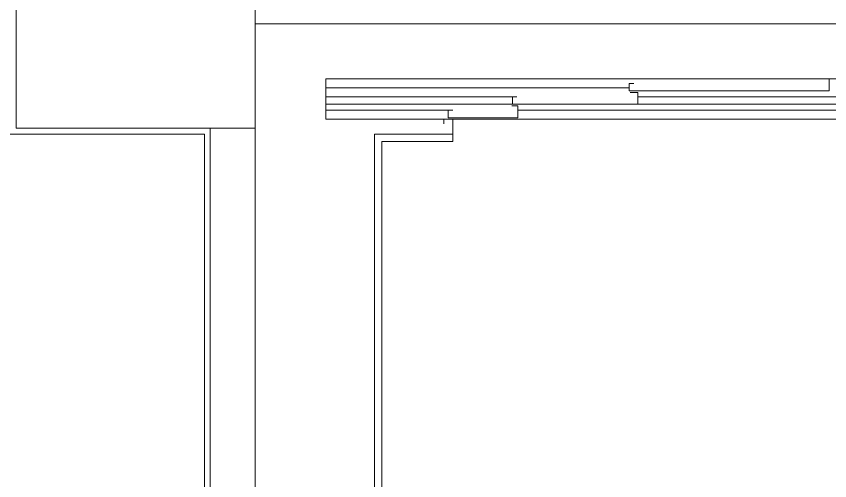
# Model space of a CAD drawing. Extents: x -2012 to 34975, y -1043 to 8321.
# Drawn here: x 10595.8 to 10868.3, y 3694.4 to 3850 of the extents above; entities that cross this region are included whole.
import ezdxf

# ---------------------------------------------------------------- set-up
doc = ezdxf.new("R2010")
doc.units = 0
doc.header["$LTSCALE"] = 25
doc.layers.get('0').update_dxf_attribs({"color": 9, "lineweight": 9})
for name, color, linetype, lineweight in [('00', 9, 'Continuous', 9), ('01', 9, 'Continuous', 9), ('06D', 9, 'Continuous', 9), ('14', 9, 'Continuous', 9)]:
    doc.layers.add(name, color=color, linetype=linetype, lineweight=lineweight)

# ---------------------------------------------------------------- blocks, each defined once
blk = doc.blocks.new('p-kolon-80x80-vw')
at = {"layer": '01'}
blk.add_lwpolyline([(-40, -40), (-40, 40), (40, 40), (40, -40)], close=True, dxfattribs=at)
blk = doc.blocks.new('asansr-acilmayan')
at = {"layer": '06D'}
for p, q in [((1593.7, 25263.7), (1593.7, 25277.2)), ((1931.2, 25277.2), (1593.7, 25277.2)), ((1695.35, 25274.2), (1593.7, 25274.2)), ((1656.2, 25271.2), (1593.7, 25271.2)), ((1826.8, 25271.2), (1698.2, 25271.2)), ((1656.2, 25268.7), (1593.7, 25268.7)), ((1634.7, 25266.7), (1593.7, 25266.7)), ((1873.2, 25266.7), (1658, 25266.7)), ((1826.8, 25268.7), (1698.2, 25268.7)), ((1931.2, 25263.7), (1593.7, 25263.7)), ((1610, 25258.7), (1610, 24624.2)), ((1636.2, 25258.7), (1610, 25258.7)), ((1636.2, 25258.7), (1636.2, 25256.2)), ((1612.5, 25256.2), (1612.5, 24626.7)), ((1636.2, 25256.2), (1612.5, 25256.2))]:
    blk.add_line(p, q, dxfattribs=at)
for points in [[(1760.85, 25277.2), (1762.35, 25277.2), (1762.35, 25273.2), (1695.35, 25273.2), (1695.35, 25275.7), (1696.85, 25275.7)], [(1695.7, 25272.7), (1698.2, 25272.7), (1698.2, 25268.7), (1656.2, 25268.7), (1656.2, 25271.2), (1657.7, 25271.2)], [(1656, 25268.2), (1658, 25268.2), (1658, 25264.2), (1634.7, 25264.2), (1634.7, 25266.7), (1636.2, 25266.7)], [(1633.2, 25262.2), (1633.2, 25263.7), (1636.2, 25263.7), (1636.2, 25258.7)]]:
    blk.add_lwpolyline(points, dxfattribs=at)

msp = doc.modelspace()

# ---------------------------------------------------------------- linework, layer by layer
at = {"layer": '00'}
msp.add_lwpolyline([(10660.84, 3542.5), (10640.84, 3542.5), (10640.84, 3557.5), (10660.84, 3557.5), (10660.84, 3812.5), (10670.84, 3812.5), (10675.84, 3812.5), (10675.84, 3192.5), (10660.84, 3192.5), (10660.84, 3542.5)], dxfattribs=at)
at = {"layer": '06D'}
msp.add_lwpolyline([(10675.84, 3847.5), (11075.84, 3847.5)], dxfattribs=at)
at = {"layer": '14'}
msp.add_lwpolyline([(10658.84, 3194.5), (10658.84, 3540.5), (10638.84, 3540.5), (10638.84, 3559.5), (10658.84, 3559.5), (10658.84, 3810.5), (10593.84, 3810.5)], dxfattribs=at)

# ---------------------------------------------------------------- block references
for name, p in [('p-kolon-80x80-vw', (10635.84, 3852.5)), ('asansr-acilmayan', (9105.84, -21448.2))]:
    msp.add_blockref(name, p)

doc.saveas('drawing.dxf')
